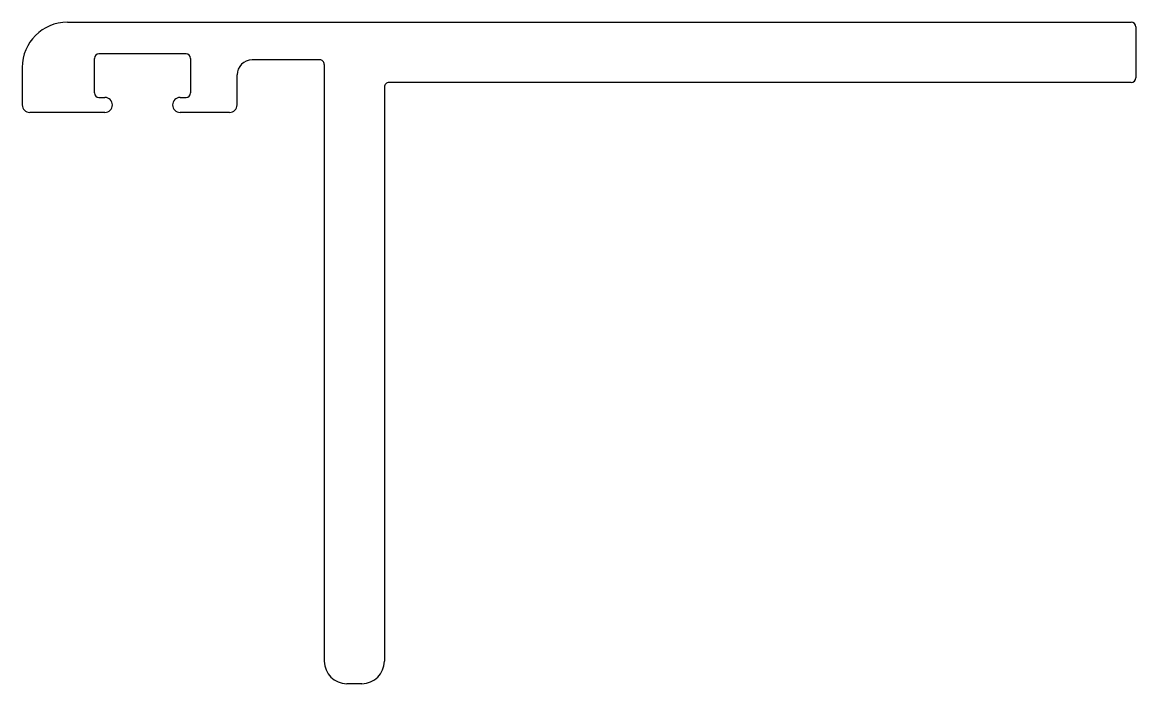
# Model space of a CAD drawing. Extents: x 507.8 to 581.9, y 624.1 to 668.1.
import ezdxf

# ---------------------------------------------------------------- set-up
doc = ezdxf.new("R2010")
doc.units = 0
doc.layers.get('0').update_dxf_attribs({"linetype": 'CONTINUOUS'})

msp = doc.modelspace()

# ---------------------------------------------------------------- linework, layer by layer
at = {"color": 7}
for p, q in [((510.771, 668.118), (581.571, 668.118)), ((581.871, 667.818), (581.871, 664.418)), ((512.571, 663.418), (512.571, 665.718)), ((518.671, 666.018), (512.871, 666.018)), ((518.971, 665.718), (518.971, 663.418)), ((527.571, 665.618), (523.071, 665.618)), ((507.771, 665.118), (507.771, 662.618)), ((527.871, 665.318), (527.871, 625.618)), ((522.071, 662.618), (522.071, 664.618)), ((581.571, 664.118), (532.171, 664.118)), ((531.871, 663.818), (531.871, 625.618)), ((512.871, 663.118), (513.271, 663.118)), ((518.271, 663.118), (518.671, 663.118)), ((513.271, 662.118), (508.271, 662.118)), ((521.571, 662.118), (518.271, 662.118)), ((530.371, 624.118), (529.371, 624.118))]:
    msp.add_line(p, q, dxfattribs=at)
for centre, radius, start, end in [((510.771, 665.118), 3, 90.00001, 180), ((581.571, 667.818), 0.3, 0, 89.99999), ((512.871, 665.718), 0.3, 90.00001, 180), ((518.671, 665.718), 0.3, 0, 89.99999), ((523.071, 664.618), 1, 90.00001, 180), ((527.571, 665.318), 0.3, 0, 90.00001), ((532.171, 663.818), 0.3, 89.99999, 180), ((581.571, 664.418), 0.3, 270, 0), ((512.871, 663.418), 0.3, 180, 270), ((518.671, 663.418), 0.3, 270, 0), ((508.271, 662.618), 0.5, 180, 270), ((513.271, 662.618), 0.5, 270, 89.99999), ((518.271, 662.618), 0.5, 90.00001, 270), ((521.571, 662.618), 0.5, 270, 0), ((529.371, 625.618), 1.5, 180, 270), ((530.371, 625.618), 1.5, 270, 0)]:
    msp.add_arc(centre, radius, start, end, dxfattribs=at)

doc.saveas('drawing.dxf')
